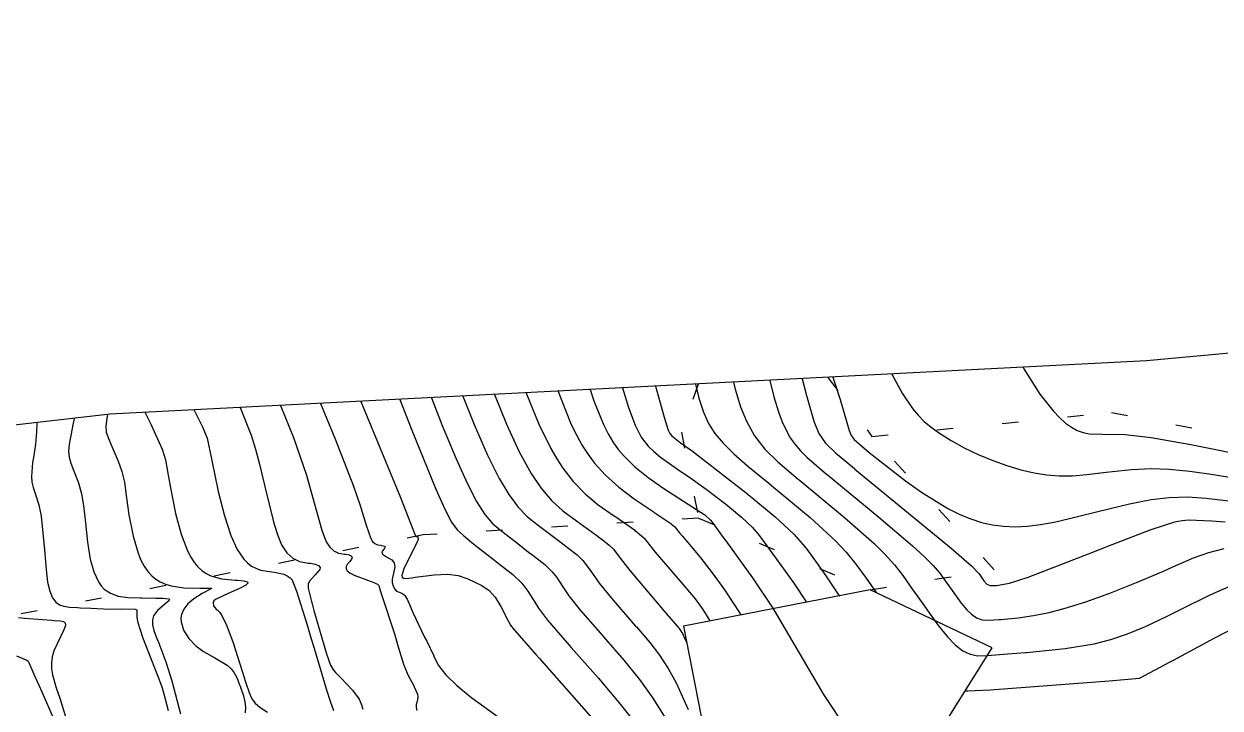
# Model space of a CAD drawing. Header units: metres. Extents: x 1233805 to 1234355, y 654698 to 655114.
# Drawn here: x 1234165.18 to 1234201.68, y 655088.05 to 655108.94 of the extents above; entities that cross this region are included whole.
import ezdxf

# ---------------------------------------------------------------- set-up
doc = ezdxf.new("R2010")
doc.units = ezdxf.units.M
doc.linetypes.add('ИИDash_05_15', pattern=[2, 0.5, -1.5])
for name, color, linetype, lineweight in [('ИИ_ГОРИЗОНТАЛИ_ОСН', 32, 'Continuous', 25), ('ИИ_ГОРИЗОНТАЛИ_УТОЛЩ', 32, 'Continuous', 30), ('ИИ_СТРОЕНИЕ', 7, 'Continuous', 25), ('ИИ_УГОДЬЯ', 7, 'Continuous', 25)]:
    doc.layers.add(name, color=color, linetype=linetype, lineweight=lineweight)
doc.layers.add('Оформление точек', color=7, linetype='Continuous')

msp = doc.modelspace()

# ---------------------------------------------------------------- linework, layer by layer
at = {"layer": 'ИИ_ГОРИЗОНТАЛИ_ОСН'}
for points, elevation in [([(1234195.67075869, 655098.45429918), (1234195.69889159, 655098.4046048), (1234196.18718933, 655097.63941596), (1234196.58880662, 655097.1213834), (1234196.77982119, 655096.91927301), (1234196.96565012, 655096.75363213), (1234197.14594322, 655096.62430652), (1234197.32479137, 655096.5279), (1234197.5051121, 655096.46267429), (1234197.69573811, 655096.42538547), (1234198.09943513, 655096.4149964), (1234198.78864101, 655096.40170854), (1234199.57655492, 655096.3134181), (1234200.79558933, 655096.10067625), (1234202.76921255, 655095.70164911)], 36.5), ([(1234187.94087251, 655098.05684423), (1234188.06908054, 655097.55455273), (1234188.20851108, 655097.09462395), (1234188.31972782, 655096.79417437), (1234188.43777005, 655096.53355946), (1234188.56685781, 655096.30340768), (1234188.7124935, 655096.0938868), (1234188.87325026, 655095.90389876), (1234189.06651914, 655095.71028442), (1234189.67063861, 655095.19754144), (1234189.68895691, 655095.18262061), (1234191.27277256, 655093.88007901), (1234192.30046525, 655093.00496917), (1234192.66505778, 655092.67281049), (1234192.92847094, 655092.40791233), (1234193.12181435, 655092.18068148), (1234193.32186251, 655091.90100366), (1234193.35317156, 655091.85512945), (1234193.78482753, 655091.25272522), (1234193.95078419, 655091.05643963), (1234194.09521376, 655090.91545941), (1234194.25474501, 655090.80733996), (1234194.42266108, 655090.75070914), (1234194.62010982, 655090.73531933), (1234194.94136951, 655090.75377099), (1234194.96968489, 655090.75598601), (1234195.00337444, 655090.75860709), (1234195.5254973, 655090.80733518), (1234195.9899987, 655090.87522761), (1234196.46709884, 655090.97248866), (1234196.95574932, 655091.09974389), (1234197.5886543, 655091.2997182), (1234198.3230762, 655091.56433393), (1234199.13671859, 655091.88579928), (1234199.95883186, 655092.23625113), (1234200.24636366, 655092.3648525), (1234200.87531618, 655092.63760685), (1234201.33999168, 655092.80209462), (1234201.8142242, 655092.91977052)], 34.5), ([(1234188.92602351, 655098.10749868), (1234189.06616103, 655097.59857853), (1234189.28593894, 655096.81008501), (1234189.44173345, 655096.4387978), (1234189.64533475, 655096.14301535), (1234189.94534395, 655095.84348594), (1234190.52170056, 655095.36113144), (1234190.53663766, 655095.3489246), (1234193.4765818, 655092.93053168), (1234194.11086163, 655092.3869439), (1234194.32309869, 655092.15642816), (1234194.35050386, 655092.11633091), (1234194.47831082, 655091.93763559), (1234194.56949926, 655091.83907285), (1234194.66867149, 655091.79029144), (1234194.82346697, 655091.79291036), (1234194.84925889, 655091.79525711), (1234194.86147576, 655091.79633651), (1234195.25323658, 655091.86581951), (1234195.82241218, 655092.04542778), (1234197.67281204, 655092.76475112), (1234198.38703406, 655093.04964835), (1234199.5760001, 655093.50301078), (1234200.30354324, 655093.73339361), (1234200.5252022, 655093.77838766), (1234200.73405409, 655093.79623853), (1234201.41951086, 655093.76662733), (1234201.83808615, 655093.73954638)], 35), ([(1234189.86452739, 655098.15575463), (1234190.09292379, 655097.47580886), (1234190.29562091, 655096.76748636), (1234190.3633668, 655096.52554608), (1234190.42749538, 655096.37420821), (1234190.51980825, 655096.24928169), (1234190.97375903, 655095.85673718), (1234192.08777726, 655094.99105133), (1234192.57490129, 655094.64675375), (1234193.02581734, 655094.35390253), (1234193.40010091, 655094.1355314), (1234193.74368274, 655093.96246916), (1234194.07562055, 655093.82516874), (1234194.40367311, 655093.72057135), (1234194.73768541, 655093.64605674), (1234195.07824664, 655093.60202373), (1234195.42888803, 655093.58802365), (1234195.7922084, 655093.60396425), (1234196.19947163, 655093.65319426), (1234196.66849867, 655093.73853903), (1234197.95771294, 655094.05078645), (1234198.9225465, 655094.29141853), (1234199.58289315, 655094.42188317), (1234200.13447459, 655094.48454237), (1234200.68671237, 655094.4976824), (1234201.25982142, 655094.46413998), (1234202.02986726, 655094.373641)], 35.5), ([(1234179.54188287, 655097.62498535), (1234179.90537292, 655096.71989629), (1234180.29211736, 655095.87596612), (1234180.65295537, 655095.21588235), (1234180.95414518, 655094.77340421), (1234181.27770877, 655094.39371301), (1234181.62222098, 655094.07572677), (1234182.04125466, 655093.77016699), (1234182.08319827, 655093.74171305), (1234182.6656936, 655093.31692391), (1234182.75081451, 655093.25108724), (1234182.82588335, 655093.19397353), (1234183.03809349, 655093.02693288), (1234183.17038738, 655092.90006774), (1234183.31454015, 655092.71109433), (1234183.66481472, 655092.24767671), (1234184.83754694, 655090.8734346), (1234184.86012057, 655090.84753335), (1234185.17201429, 655090.4840401), (1234185.27691895, 655090.33085504), (1234185.35264336, 655090.1687498), (1234185.4080920129, 655090.0490819525)], 30.5), ([(1234180.50876792, 655097.6747006), (1234180.51926014, 655097.6449701), (1234180.89276562, 655096.71954404), (1234181.25529219, 655095.97209338), (1234181.43697684, 655095.65611343), (1234181.62106594, 655095.37481334), (1234181.93927574, 655094.96964992), (1234182.3022818, 655094.59740599), (1234182.70650431, 655094.2596362), (1234183.20314075, 655093.91373145), (1234183.24448904, 655093.88646892), (1234183.80626494, 655093.49148224), (1234183.83664135, 655093.46804988), (1234183.88283139, 655093.43283528), (1234184.10464816, 655093.24313423), (1234184.18981446, 655093.13283745), (1234184.43989608, 655092.81132275), (1234184.89016153, 655092.29135807), (1234185.38315825, 655091.72383001), (1234185.66043176, 655091.38351285), (1234185.89241927, 655091.05850642), (1234186.110049897, 655090.7115081629)], 31), ([(1234181.48358231, 655097.72482356), (1234181.54787251, 655097.53748368), (1234181.88212878, 655096.71293909), (1234182.04793121, 655096.37083531), (1234182.21808689, 655096.0653896), (1234182.39713549, 655095.78846547), (1234182.5891765, 655095.53374434), (1234182.92746959, 655095.16201313), (1234183.33317798, 655094.79500076), (1234183.80085203, 655094.43612805), (1234184.37783694, 655094.04921857), (1234184.40577981, 655094.03122479), (1234184.91818898, 655093.6883185), (1234184.92246818, 655093.68501253), (1234184.9395966, 655093.6718603), (1234185.03890895, 655093.58620073), (1234185.07362084, 655093.54140669), (1234185.18612494, 655093.39941348), (1234185.2640286, 655093.31016678), (1234185.80262518, 655092.66907915), (1234186.18487107, 655092.17789209), (1234186.53900405, 655091.68904878), (1234186.87751947, 655091.18530024), (1234187.057590003, 655090.8958592041)], 31.5), ([(1234183.44132354, 655097.82548662), (1234183.63033631, 655097.22995504), (1234183.83167132, 655096.68566041), (1234184.01364321, 655096.32378929), (1234184.22714172, 655096.04622468), (1234184.39726295, 655095.88185147), (1234184.60830141, 655095.70840429), (1234185.22771621, 655095.27592414), (1234185.45787078, 655095.12173511), (1234185.99582624, 655094.73921672), (1234186.58553169, 655094.28502417), (1234187.08113587, 655093.8784581), (1234187.40342086, 655093.57646742), (1234187.59830094, 655093.35127482), (1234187.85099459, 655093.00707811), (1234188.00160001, 655092.79693677), (1234188.14799591, 655092.59551811), (1234188.66974112, 655091.86569788), (1234189.04873906, 655091.29166868), (1234189.0531913207, 655091.2841184224)], 32.5), ([(1234184.45477356, 655097.87759615), (1234184.71254191, 655096.92985235), (1234184.84238989, 655096.53365051), (1234184.89251738, 655096.43426604), (1234184.95216876, 655096.3582664), (1234185.20605802, 655096.16167461), (1234185.57693023, 655095.89429688), (1234187.21777585, 655094.62141837), (1234188.10574738, 655093.89180817), (1234188.67659871, 655093.35913947), (1234189.03896622, 655092.94455056), (1234189.41949423, 655092.42074989), (1234189.48061318, 655092.33245185), (1234189.65357874, 655092.08615285), (1234190.0621242, 655091.48302192), (1234190.0634969336, 655091.4806809643)], 33), ([(1234185.67182241, 655097.94017431), (1234185.77823305, 655097.51773859), (1234185.91457236, 655097.0818182), (1234186.06810241, 655096.73659841), (1234186.26504412, 655096.43112067), (1234186.51457667, 655096.13805278), (1234186.84763892, 655095.81075696), (1234187.27068775, 655095.44067956), (1234187.90678478, 655094.92015425), (1234187.99359539, 655094.85001263), (1234189.17279938, 655093.87168926), (1234189.94823215, 655093.15384415), (1234190.2693566, 655092.80928293), (1234190.57115233, 655092.44306516), (1234190.88273773, 655092.02191834), (1234191.1904748564, 655091.5766737232)], 33.5), ([(1234173.00305626, 655097.28877225), (1234173.40255235, 655096.3087107), (1234173.80427919, 655095.16354271), (1234174.08733105, 655094.13997647), (1234174.26526282, 655093.48789809), (1234174.40165976, 655093.13180371), (1234174.50776697, 655092.96543774), (1234174.63292343, 655092.84911032), (1234174.7765044, 655092.781187), (1234174.96275059, 655092.75030785), (1234175.00481373, 655092.746226), (1234175.1125281, 655092.72629516), (1234175.17662466, 655092.69479001), (1234175.1978334, 655092.65134211), (1234175.17630698, 655092.59559402), (1234175.1196646, 655092.52961947), (1234175.04383756, 655092.44007591), (1234175.00911238, 655092.37015606), (1234175.00835759, 655092.30558031), (1234175.04287794, 655092.24608409), (1234175.12340156, 655092.18244696), (1234175.25413224, 655092.11324741), (1234175.6905384, 655091.94663775), (1234175.80588117, 655091.90626353), (1234175.96716658, 655091.83848588), (1234176.00458932, 655091.79371272), (1234176.0043967, 655091.79140439), (1234176.05847038, 655091.61555083), (1234176.10175431, 655091.48943271), (1234176.48432895, 655090.3207095), (1234176.60109013, 655089.91887834), (1234176.76338521, 655089.39202676), (1234176.89641249, 655089.07308199), (1234177.07188755, 655088.72935825), (1234177.08943206, 655088.69768823), (1234177.19044419, 655088.47886178), (1234177.20088944, 655088.39427518), (1234177.1886397, 655088.30727875), (1234177.17613441, 655088.26506273), (1234177.15036765, 655088.16221141), (1234177.14776702, 655088.07189879), (1234177.16778479, 655087.97618149)], 27.5), ([(1234175.45944151, 655097.41507456), (1234176.67296219, 655094.48588761), (1234177.11538562, 655093.33476633), (1234177.12118591, 655093.31722041), (1234177.17236316, 655093.29166605), (1234177.17608562, 655093.29165696), (1234177.20073968, 655093.28381503), (1234177.19799371, 655093.27874678), (1234177.19762604, 655093.26173474), (1234177.19942917, 655093.26026349), (1234177.20582624, 655093.20097296), (1234177.15056888, 655093.05848045), (1234176.99930327, 655092.76023357), (1234176.77117513, 655092.29942159), (1234176.71385708, 655092.10355732), (1234176.72278543, 655092.04882976), (1234176.7572188, 655092.0183455), (1234176.83003291, 655092.01045724), (1234177.01174776, 655092.03370255), (1234177.12031479, 655092.04941587), (1234177.69586982, 655092.11790937), (1234178.1109185, 655092.13640706), (1234178.42469243, 655092.09983474), (1234178.72052183, 655091.99395305), (1234179.14990631, 655091.79119753), (1234179.37398435, 655091.64302385), (1234179.55656304, 655091.43553176), (1234179.7282803, 655091.15529159), (1234179.94660577, 655090.73281744), (1234179.95256018, 655090.72078223), (1234180.02539744, 655090.58896344), (1234180.13353021, 655090.44605401), (1234180.80090414, 655089.68786662), (1234180.90204578, 655089.57486825), (1234182.71940673, 655087.51667174)], 28.5), ([(1234176.64456803, 655097.47601134), (1234177.0114521, 655096.54107555), (1234177.74862367, 655094.73908937), (1234178.02371527, 655094.12317273), (1234178.23038883, 655093.72503448), (1234178.39403705, 655093.4909373), (1234178.58726063, 655093.316854), (1234178.59932596, 655093.30744544), (1234178.90894812, 655093.06125865), (1234179.49333401, 655092.6001993), (1234179.65490358, 655092.47751002), (1234180.09385658, 655092.13276518), (1234180.36760501, 655091.87086826), (1234180.55844993, 655091.62695312), (1234180.76940034, 655091.28774016), (1234180.88062382, 655091.10250585), (1234181.15469816, 655090.73210729), (1234181.81570825, 655089.9777833), (1234181.87884212, 655089.90702113), (1234182.69944027, 655088.97692919), (1234183.33692368, 655088.22267871), (1234183.86945819, 655087.55188979)], 29), ([(1234177.61621946, 655097.52597167), (1234177.94594325, 655096.67834638), (1234178.37015588, 655095.66476426), (1234178.71673424, 655094.89802036), (1234178.9930054, 655094.36086316), (1234179.24074236, 655093.96446574), (1234179.4674428, 655093.69259981), (1234179.73499827, 655093.47103843), (1234179.76061673, 655093.45220131), (1234180.25044384, 655093.07403734), (1234180.57916085, 655092.81716194), (1234180.71190504, 655092.71632383), (1234181.07527179, 655092.43081798), (1234181.3018658, 655092.21393475), (1234181.43946939, 655092.04145763), (1234181.60653005, 655091.78918165), (1234181.80868745, 655091.48422947), (1234182.16638099, 655091.02900567), (1234182.83051235, 655090.26769998), (1234182.86922654, 655090.22410873), (1234183.48606889, 655089.51531), (1234183.96004174, 655088.92527265), (1234184.37000211, 655088.35594289), (1234184.71361741, 655087.80827874)], 29.5), ([(1234166.70967584, 655096.89580307), (1234166.672931, 655096.70287829), (1234166.61393173, 655096.42475109), (1234166.55902515, 655096.11347374), (1234166.54071389, 655095.89135678), (1234166.55486386, 655095.71404232), (1234166.60543846, 655095.53240531), (1234166.69230295, 655095.31327732), (1234166.84202877, 655094.92361805), (1234166.93512673, 655094.58885867), (1234166.99471125, 655094.23747565), (1234167.05249304, 655093.70581373), (1234167.11650878, 655093.1137586), (1234167.20026729, 655092.60298295), (1234167.30855787, 655092.20842839), (1234167.44862122, 655091.90400059), (1234167.53116111, 655091.78481033), (1234167.62232567, 655091.6871877), (1234167.81303073, 655091.55799223), (1234168.05453087, 655091.47153), (1234168.3445991, 655091.42674213), (1234168.72742537, 655091.41691084), (1234168.7685859, 655091.41710956), (1234169.20437033, 655091.40892246), (1234169.36834379, 655091.40422685), (1234169.41742538, 655091.40413759), (1234169.5969203, 655091.39049138), (1234169.61978929, 655091.36735292), (1234169.60308332, 655091.33082423), (1234169.47712468, 655091.22228023), (1234169.25470503, 655091.03014271), (1234169.13510272, 655090.87157339), (1234169.09612788, 655090.74465497), (1234169.09984072, 655090.59807746), (1234169.1442353, 655090.42257096), (1234169.24632978, 655090.15063572), (1234169.25925892, 655090.11799437), (1234169.50627544, 655089.46144384), (1234169.69327682, 655088.88472506), (1234169.95155281, 655087.87321959)], 25), ([(1234167.72931483, 655097.01252481), (1234167.70645378, 655096.90205935), (1234167.67710315, 655096.65289151), (1234167.6903485, 655096.47131395), (1234167.75231422, 655096.28032926), (1234167.86831043, 655096.01726111), (1234168.05307482, 655095.59192395), (1234168.16575079, 655095.27055931), (1234168.24090831, 655094.94545522), (1234168.30944982, 655094.4700496), (1234168.38166017, 655093.94676303), (1234168.50455284, 655093.29708806), (1234168.65754986, 655092.78400545), (1234168.74823529, 655092.56876162), (1234168.84830168, 655092.38183017), (1234168.95784158, 655092.22304058), (1234169.07687374, 655092.09237024), (1234169.19851948, 655091.99325894), (1234169.3370755, 655091.90919287), (1234169.49250018, 655091.84019453), (1234169.66485806, 655091.78623436), (1234170.05526632, 655091.7235378), (1234170.54355654, 655091.71564262), (1234170.56610053, 655091.71616929), (1234170.85848319, 655091.71766148), (1234170.90297717, 655091.71186304), (1234170.89731052, 655091.69995576), (1234170.86633647, 655091.68364676), (1234170.61494151, 655091.54571968), (1234170.36344105, 655091.38548779), (1234170.17990735, 655091.23073716), (1234170.05244416, 655091.07152434), (1234169.98294997, 655090.90907583), (1234169.96793337, 655090.80036663), (1234169.97432197, 655090.68336021), (1234170.05045097, 655090.43287938), (1234170.20509345, 655090.17890911), (1234170.42033581, 655089.95144692), (1234170.65811281, 655089.77827376), (1234171.00489141, 655089.58397693), (1234171.37877502, 655089.36395887), (1234171.49821516, 655089.25617234), (1234171.59472654, 655089.13007345), (1234171.67270126, 655088.98219266), (1234171.75560129, 655088.76806556), (1234171.7732877, 655088.7191156), (1234171.79301619, 655088.66528396), (1234171.87519675, 655088.42679733), (1234171.9196101, 655088.24378343), (1234171.93711475, 655088.07154816), (1234171.92684892, 655087.90754313)], 25.5), ([(1234170.36243165, 655097.15299672), (1234170.3784289, 655097.12148519), (1234170.62699891, 655096.63396059), (1234170.76984718, 655096.28944995), (1234170.90201532, 655095.66428024), (1234170.91196296, 655095.61277189), (1234171.10729411, 655094.66396672), (1234171.29428105, 655093.91920176), (1234171.48641801, 655093.32428125), (1234171.68162938, 655092.88864706), (1234171.88424251, 655092.596109), (1234171.99823747, 655092.48250488), (1234172.1212796, 655092.39006097), (1234172.25071211, 655092.31971073), (1234172.39152373, 655092.26779033), (1234172.73996205, 655092.20913267), (1234172.8272743, 655092.19990776), (1234173.10673908, 655092.13734922), (1234173.21427161, 655092.08872885), (1234173.30342401, 655092.02711151), (1234173.3587696, 655091.96330228), (1234173.36473028, 655091.94928641), (1234173.37155825, 655091.93601905), (1234173.49885248, 655091.61913278), (1234173.81339498, 655090.62038466), (1234173.94688228, 655090.16758445), (1234174.03084295, 655089.87949419), (1234174.40087799, 655088.6379794), (1234174.5298748, 655088.23271772), (1234174.62735238, 655087.98123245)], 26.5), ([(1234171.77911995, 655097.22583994), (1234172.11516485, 655096.37943291), (1234172.24777052, 655095.96004063), (1234172.36993769, 655095.50237026), (1234172.51840749, 655094.85738507), (1234172.8001525, 655093.69873964), (1234172.92145971, 655093.32197636), (1234173.04189668, 655093.03909535), (1234173.19723544, 655092.79567442), (1234173.37962391, 655092.6252543), (1234173.58816326, 655092.52546659), (1234173.85797593, 655092.47966201), (1234173.91917779, 655092.47351053), (1234174.06923385, 655092.44627036), (1234174.16876892, 655092.40454943), (1234174.21535266, 655092.3493717), (1234174.2078714, 655092.28205508), (1234174.06118421, 655092.11619102), (1234173.88753686, 655091.92330151), (1234173.85203164, 655091.83057294), (1234173.85060621, 655091.71805828), (1234173.96061977, 655091.26919451), (1234173.96918007, 655091.23894532), (1234174.02701733, 655091.03403435), (1234174.41219786, 655089.70678373), (1234174.53343477, 655089.36168875), (1234174.6229365, 655089.21044392), (1234174.68994786, 655089.14297896), (1234174.86277722, 655088.97032554), (1234175.2016118, 655088.60007354), (1234175.40585459, 655088.32046818), (1234175.47063035, 655088.18606263), (1234175.52093741, 655088.02230952)], 27), ([(1234165.56684147, 655096.76497871), (1234165.56114212, 655096.47976566), (1234165.52822041, 655096.10801716), (1234165.46471741, 655095.70030803), (1234165.43868192, 655095.54769925), (1234165.40421963, 655095.12616847), (1234165.41976341, 655094.95394533), (1234165.45856271, 655094.78448136), (1234165.52055056, 655094.60134586), (1234165.63257796, 655094.25262374), (1234165.70450267, 655093.90715803), (1234165.80238498, 655092.88843109), (1234165.85135738, 655092.28075417), (1234165.89953557, 655091.9008791), (1234165.96094446, 655091.62507163), (1234166.04247745, 655091.42281841), (1234166.148977, 655091.28312621), (1234166.25647484, 655091.20952878), (1234166.39348757, 655091.16043396), (1234166.56263176, 655091.1333047), (1234166.81207831, 655091.12040752), (1234166.89132903, 655091.11780328), (1234167.23023221, 655091.09991681), (1234167.78524405, 655091.07631645), (1234168.15876465, 655091.08079933), (1234168.56740927, 655091.07591227), (1234168.62024385, 655091.0491722), (1234168.62541373, 655090.972089), (1234168.6251863, 655090.82309472), (1234168.64846063, 655090.66730643), (1234168.7895891, 655090.21338695), (1234169.08679383, 655089.4682929), (1234169.12149226, 655089.38474807), (1234169.29575893, 655088.95105932), (1234169.38983463, 655088.67314873), (1234169.4514609, 655088.4460543), (1234169.58056736, 655087.97925998)], 24.5), ([(1234193.9073453012, 655088.5828178034), (1234193.98245438, 655088.57907849), (1234194.66659062, 655088.6148461), (1234198.304008, 655088.88846719), (1234199.22684396, 655088.96843205), (1234199.22686134, 655088.96843772), (1234199.22688069, 655088.96844402), (1234200.18588141, 655089.47911419), (1234200.25905044, 655089.51873838), (1234201.52798624, 655090.19839231), (1234202.54898467, 655090.72314219)], 33.5), ([(1234164.95366017, 655089.6476019), (1234165.26521892, 655089.51614664), (1234165.26759795, 655089.51606487), (1234165.30790401, 655089.48268535), (1234165.32537449, 655089.44385037), (1234165.47810887, 655089.08960518), (1234165.67794306, 655088.6405687), (1234166.1205567, 655087.63901683)], 23.5)]:
    msp.add_lwpolyline(points, dxfattribs=dict(at, elevation=elevation))
at = {"layer": 'ИИ_ГОРИЗОНТАЛИ_УТОЛЩ'}
for points, elevation in [([(1234186.83243493, 655097.99985063), (1234186.88631608, 655097.78493073), (1234187.05159007, 655097.25027104), (1234187.22521081, 655096.81506844), (1234187.47327217, 655096.3650583), (1234187.78614864, 655095.95911845), (1234188.18129389, 655095.56785334), (1234188.80777765, 655095.04350113), (1234188.84127615, 655095.01631662), (1234190.22346543, 655093.87503625), (1234191.1243487, 655093.07940666), (1234191.46680835, 655092.74144629), (1234191.74934534, 655092.42604381), (1234192.00169582, 655092.10211575), (1234192.32062633, 655091.64557916), (1234192.35763973, 655091.59129806), (1234193.08658457, 655090.56548616), (1234193.36196541, 655090.22856706), (1234193.59678425, 655089.98483588), (1234193.82781982, 655089.80536674), (1234194.05592295, 655089.6958804), (1234194.28752129, 655089.65039706), (1234194.5838217, 655089.65685907), (1234195.19631399, 655089.70555126), (1234195.74547366, 655089.75021529), (1234195.78054978, 655089.75302843), (1234196.96093673, 655089.86773365), (1234197.8450905, 655090.01463418), (1234198.35294061, 655090.14480264), (1234198.86098601, 655090.31699508), (1234199.41206224, 655090.54549318), (1234200.07235664, 655090.85768266), (1234200.49532879, 655091.06920225), (1234201.37963244, 655091.50533888), (1234202.05591357, 655091.81004961)], 34), ([(1234191.66595833, 655098.24838053), (1234191.97702596, 655097.67007207), (1234192.29334486, 655097.19577621), (1234192.46623107, 655096.99167712), (1234192.65590311, 655096.80341422), (1234192.8701755, 655096.6232464), (1234193.1163786, 655096.445039), (1234193.47321672, 655096.22128727), (1234193.87512222, 655096.00169249), (1234194.30430306, 655095.7959458), (1234194.74537487, 655095.61140115), (1234195.18007659, 655095.45527991), (1234195.60334134, 655095.3289786), (1234196.00724634, 655095.23484701), (1234196.38658269, 655095.17407952), (1234196.7727606, 655095.14445927), (1234197.17852445, 655095.14646699), (1234197.61427681, 655095.1787262), (1234198.20266552, 655095.25031085), (1234198.97671187, 655095.33991007), (1234199.57972403, 655095.36765063), (1234200.12919158, 655095.34816297), (1234200.76187789, 655095.28689048), (1234201.48439461, 655095.18458418), (1234202.47076652, 655095.0165865)], 36), ([(1234182.46093448, 655097.77507701), (1234182.57381256, 655097.43542961), (1234182.86313148, 655096.71126783), (1234183.00527498, 655096.42626469), (1234183.15408271, 655096.17653858), (1234183.31688749, 655095.94975521), (1234183.50211469, 655095.73418295), (1234183.82618525, 655095.4217475), (1234184.2285753, 655095.09496557), (1234184.7039668, 655094.75694456), (1234185.30551447, 655094.3699978), (1234185.33881132, 655094.34917335), (1234185.95328752, 655093.94862996), (1234186.13024301, 655093.79379537), (1234186.21166154, 655093.68612665), (1234186.52258685, 655093.26142168), (1234186.60248701, 655093.15382741), (1234187.41683661, 655092.03077972), (1234188.03535393, 655091.10031544), (1234188.78197393, 655089.82393688), (1234189.57685958, 655088.46711561), (1234190.32239462, 655087.35119049)], 32), ([(1234174.23177482, 655097.35195044), (1234174.68924316, 655096.24469306), (1234175.23862069, 655094.82471516), (1234175.44200055, 655094.23311008), (1234175.62288489, 655093.63839505), (1234175.76142284, 655093.22451206), (1234175.81829506, 655093.13520638), (1234175.88621919, 655093.07297336), (1234175.96484405, 655093.03691328), (1234176.06752755, 655093.02095773), (1234176.09044968, 655093.01894148), (1234176.18614834, 655092.99222064), (1234176.19891186, 655092.96928562), (1234176.18852333, 655092.93970452), (1234176.15866452, 655092.90414208), (1234176.10142476, 655092.81964762), (1234176.12025199, 655092.75390941), (1234176.24448415, 655092.67250178), (1234176.40127092, 655092.57361202), (1234176.47822503, 655092.48237199), (1234176.49626105, 655092.36247586), (1234176.45570093, 655092.17444099), (1234176.41504587, 655091.99317197), (1234176.41581291, 655091.88688652), (1234176.4403398, 655091.78471391), (1234176.48725826, 655091.69339771), (1234176.55013507, 655091.62582645), (1234176.65532472, 655091.57666245), (1234176.73719816, 655091.54306406), (1234176.79490706, 655091.49517895), (1234176.8688291, 655091.37741975), (1234176.97237064, 655091.14144443), (1234177.04508563, 655090.96904087), (1234177.40494801, 655090.22047269), (1234177.46861457, 655090.09893845), (1234177.68290325, 655089.6531112), (1234177.69142137, 655089.63230998), (1234177.83373322, 655089.35056976), (1234178.05575989, 655089.06873315), (1234178.39342844, 655088.74099573), (1234178.8501994, 655088.36618747), (1234179.76697185, 655087.70030548)], 28), ([(1234178.57586674, 655097.57531477), (1234178.92140328, 655096.71043785), (1234179.32956743, 655095.77543853), (1234179.6848448, 655095.05695135), (1234179.97164611, 655094.57202929), (1234180.25720946, 655094.18386182), (1234180.54317779, 655093.88676036), (1234180.88603238, 655093.62217141), (1234180.9219075, 655093.59695718), (1234181.48675448, 655093.17256592), (1234181.66498768, 655093.03412459), (1234181.7689005, 655092.95514301), (1234182.05668488, 655092.72887304), (1234182.23612659, 655092.55700125), (1234182.45554597, 655092.26076687), (1234182.73675108, 655091.86595309), (1234183.16222726, 655091.34405258), (1234183.84531646, 655090.55761667), (1234183.8694351, 655090.53026934), (1234184.27903019, 655090.05363966), (1234184.57527588, 655089.66625034), (1234184.8397505, 655089.26141901), (1234185.07813244, 655088.82736069), (1234185.44480085, 655088.00849117)], 30), ([(1234168.88084693, 655097.07681667), (1234168.89918997, 655097.0282532), (1234169.05789287, 655096.69517066), (1234169.39637485, 655095.95225995), (1234169.49602149, 655095.63143252), (1234169.58202104, 655095.16435136), (1234169.64681156, 655094.77976746), (1234169.80335287, 655093.99293933), (1234169.97508794, 655093.35850137), (1234170.16748229, 655092.85604426), (1234170.27098551, 655092.65607895), (1234170.37925156, 655092.49050865), (1234170.4870053, 655092.36326124), (1234170.60696285, 655092.25413739), (1234170.73924285, 655092.16302242), (1234170.88419349, 655092.08967349), (1234171.20803827, 655091.99600757), (1234171.62206703, 655091.96073951), (1234171.69668742, 655091.95803852), (1234171.89020338, 655091.94114849), (1234171.99367232, 655091.91058623), (1234172.01319312, 655091.88980668), (1234172.01167242, 655091.86504394), (1234171.94514399, 655091.80223021), (1234171.75675368, 655091.70172129), (1234171.40671909, 655091.54849886), (1234171.25487756, 655091.48373759), (1234171.02734777, 655091.36981127), (1234170.97570701, 655091.3254725), (1234170.95135081, 655091.27895332), (1234170.96589983, 655091.17416023), (1234171.04667951, 655091.06860212), (1234171.07238169, 655091.04789168), (1234171.14944512, 655090.97727611), (1234171.2188519, 655090.8812885), (1234171.37241018, 655090.55987783), (1234171.5568995, 655090.04545885), (1234171.83443461, 655089.18118309), (1234171.93675116, 655088.85727233), (1234172.04779471, 655088.53035457), (1234172.13461851, 655088.34072926), (1234172.23725357, 655088.20047639), (1234172.38518281, 655088.07201505), (1234172.61152794, 655087.92417452)], 26), ([(1234165.01407216, 655090.818497), (1234165.19076903, 655090.80248676), (1234166.0136774, 655090.73547802), (1234166.09707951, 655090.73104589), (1234166.2898539, 655090.71693791), (1234166.38748436, 655090.69233968), (1234166.43616364, 655090.64556942), (1234166.43941862, 655090.5690379), (1234166.39593537, 655090.44492379), (1234166.28821727, 655090.22752586), (1234166.08946061, 655089.7968369), (1234166.04064298, 655089.61880522), (1234166.01743279, 655089.43838747), (1234166.01967886, 655089.25507573), (1234166.04741571, 655089.06483593), (1234166.16432745, 655088.67616526), (1234166.27317238, 655088.35310157), (1234166.63631473, 655087.16397583)], 24)]:
    msp.add_lwpolyline(points, dxfattribs=dict(at, elevation=elevation))
at = {"layer": 'ИИ_СТРОЕНИЕ'}
msp.add_lwpolyline([(1234185.30951439, 655090.55575797), (1234186.45388283, 655084.67385468), (1234192.15110298, 655085.78229163), (1234194.72809513, 655089.89159584), (1234191.00673453, 655091.66419492), (1234185.30951439, 655090.55575797)], close=True, dxfattribs=at)
at = {"layer": 'ИИ_УГОДЬЯ', "linetype": 'ИИDash_05_15'}
for points in [[(1234189.71669093, 655098.14815318), (1234191.05213214, 655096.34759098), (1234198.36881723, 655097.07311262), (1234206.00820679, 655095.61948143), (1234208.66881956, 655095.92178027), (1234208.5858073, 655099.49128362)], [(1234185.75106045, 655097.94424857), (1234185.2433525, 655096.47773851), (1234185.76821235, 655093.85386332), (1234191.00673453, 655091.66419492), (1234194.79391649, 655092.2770078), (1234191.05213214, 655096.34759098)], [(1234185.76821235, 655093.85386332), (1234177.35839997, 655093.33696703), (1234164.22016101, 655090.75463111), (1234162.49886381, 655089.95587383)]]:
    msp.add_lwpolyline(points, dxfattribs=at)
at = {"layer": 'Оформление точек', "color": 41}
msp.add_lwpolyline([(1234278.10062267, 655107.86740116), (1234260.58231708, 655106.07131826), (1234251.18274852, 655108.9356228), (1234238.71184064, 655106.56566454), (1234227.59284117, 655106.41290052), (1234221.97603537, 655100.72590665), (1234199.4423471, 655098.64822655), (1234167.80991711, 655097.02175164), (1234151.56760069, 655095.16243528), (1234148.21664875, 655098.81621333), (1234142.88559848, 655098.58785406), (1234142.2382512, 655100.56697962), (1234121.50957015, 655099.13719659), (1234118.22104335, 655094.64752576), (1234087.59800437, 655090.37291663)], dxfattribs=at)

doc.saveas('drawing.dxf')
